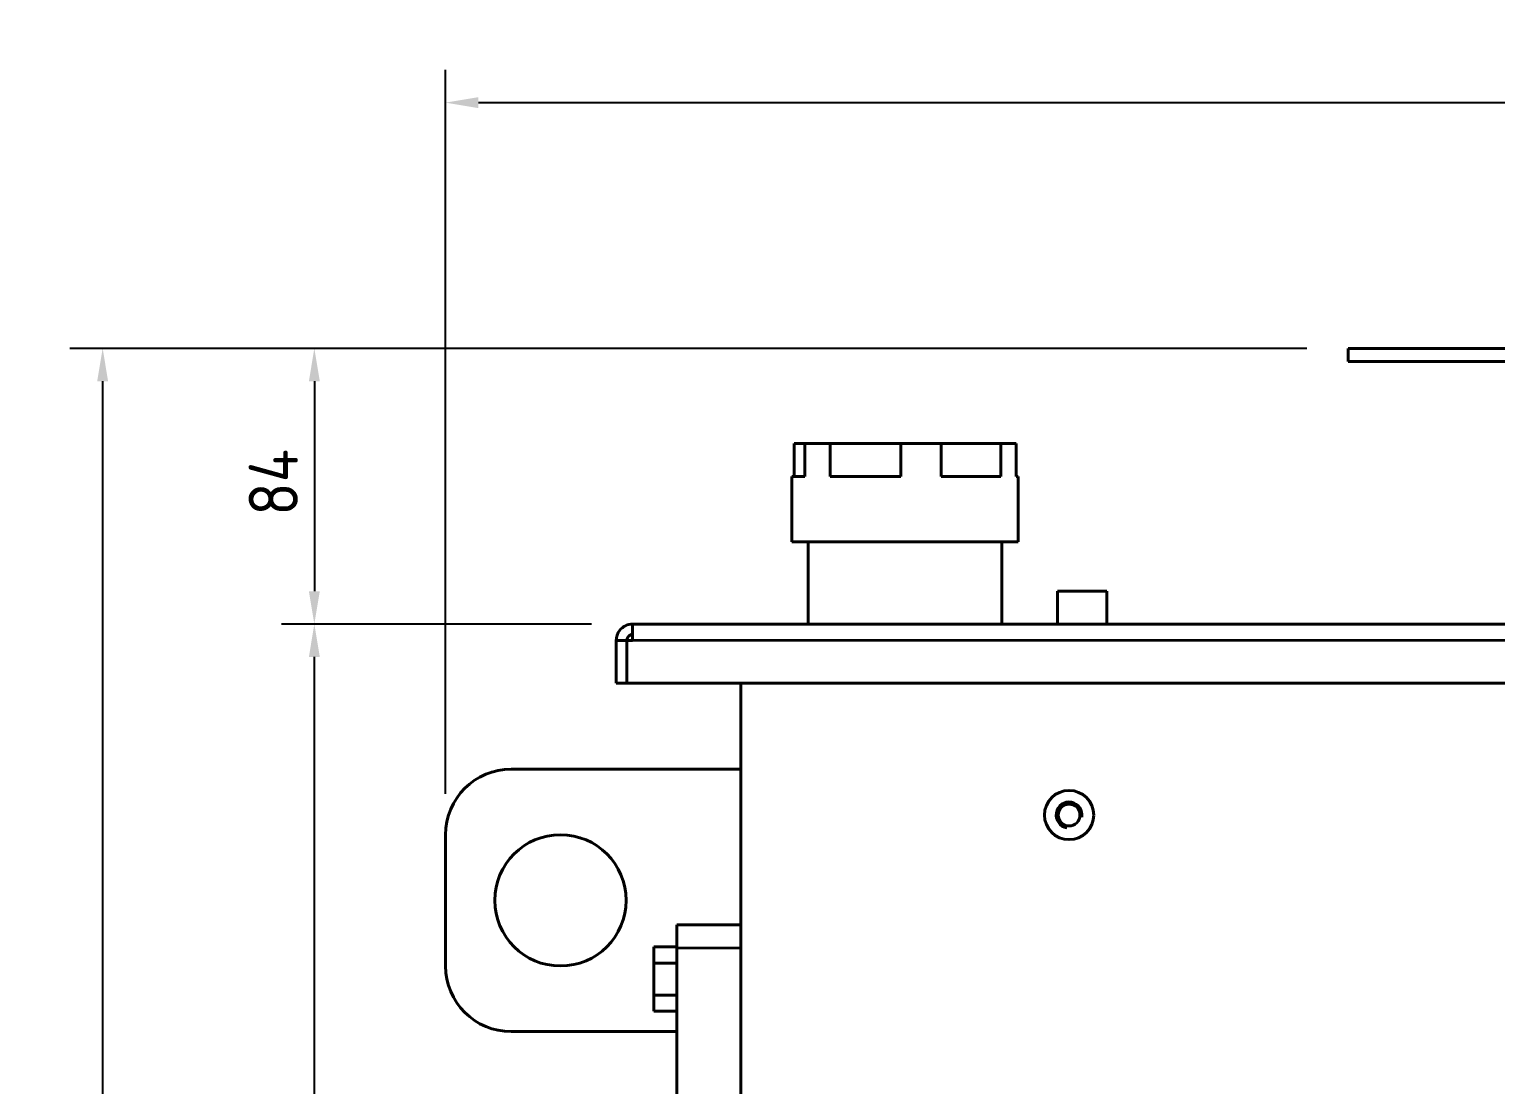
# Model space of a CAD drawing. Header units: millimetres. Extents: x 0 to 4205, y 0 to 2970.
# Drawn here: x 1167.3 to 1614.2, y 1429.3 to 1750.8 of the extents above; entities that cross this region are included whole.
import ezdxf

# ---------------------------------------------------------------- set-up
doc = ezdxf.new("R2010")
doc.units = ezdxf.units.MM
doc.header["$LTSCALE"] = 5
for name, color, linetype, lineweight in [('가시적인 것(ISO)', 3, 'Continuous', 40), ('가시적인 좁은 것(ISO)', 3, 'Continuous', 35), ('치수(ISO)', 2, 'Continuous', 25)]:
    doc.layers.add(name, color=color, linetype=linetype, lineweight=lineweight)
doc.styles.add('치수 텍스트_PSTEK_POSCO', font='isocp.shx')
doc.dimstyles.new('치수_PSTEK_POSCO', dxfattribs={"dimscale": 5, "dimtxt": 3, "dimasz": 2, "dimexe": 2, "dimexo": 2.5, "dimgap": 1, "dimtad": 1, "dimrnd": 1e-08, "dimdsep": 46, "dimtxsty": '치수 텍스트_PSTEK_POSCO', "dimcen": 0.09, "dimdle": 10, "dimclrd": 7, "dimclre": 7, "dimclrt": 2, "dimadec": 1, "dimazin": 2, "dimtfac": 1, "dimtmove": 0, "dimatfit": 3, "dimfxl": 0, "dimtolj": 1, "dimlwd": -1, "dimlwe": -1, "dimarcsym": 0})

# ---------------------------------------------------------------- blocks, each defined once
blk = doc.blocks.new('*D28')
at = {"layer": 'Defpoints', "color": 0, "transparency": 16777216}
for p in [(1254.2, 1569.62), (1351.2, 1569.62), (1354.2, 551.42)]:
    blk.add_point(p, dxfattribs=at)
at = {"layer": '치수(ISO)', "color": 7, "transparency": 16777216}
for p, q in [((1338.7, 1569.62), (1244.2, 1569.62)), ((1254.2, 561.42), (1254.2, 1559.62)), ((1341.7, 551.42), (1244.2, 551.42))]:
    blk.add_line(p, q, dxfattribs=at)
for points in [[(1252.54, 1559.62), (1255.87, 1559.62), (1254.2, 1569.62)], [(1252.54, 561.42), (1255.87, 561.42), (1254.2, 551.42)]]:
    blk.add_solid(points, dxfattribs=at)
at = {"layer": '치수(ISO)', "color": 2, "transparency": 16777216, "insert": (1241.7, 1036.82), "char_height": 15, "attachment_point": 4, "rotation": 90, "style": '치수 텍스트_PSTEK_POSCO'}
blk.add_mtext('\\A1;1018.2', dxfattribs=at)
blk = doc.blocks.new('*D29')
at = {"layer": 'Defpoints', "color": 0, "transparency": 16777216}
for p in [(1569.2, 1653.62), (1254.2, 1569.62), (1351.2, 1569.62)]:
    blk.add_point(p, dxfattribs=at)
at = {"layer": '치수(ISO)', "color": 7, "transparency": 16777216}
for p, q in [((1556.7, 1653.62), (1244.2, 1653.62)), ((1254.2, 1643.62), (1254.2, 1579.62)), ((1338.7, 1569.62), (1244.2, 1569.62))]:
    blk.add_line(p, q, dxfattribs=at)
for points in [[(1252.54, 1643.62), (1255.87, 1643.62), (1254.2, 1653.62)], [(1252.54, 1579.62), (1255.87, 1579.62), (1254.2, 1569.62)]]:
    blk.add_solid(points, dxfattribs=at)
at = {"layer": '치수(ISO)', "color": 2, "transparency": 16777216, "insert": (1241.7, 1602.62), "char_height": 15, "attachment_point": 4, "rotation": 90, "style": '치수 텍스트_PSTEK_POSCO'}
blk.add_mtext('\\A1;84', dxfattribs=at)
blk = doc.blocks.new('*D30')
at = {"layer": 'Defpoints', "color": 0, "transparency": 16777216}
for p in [(1569.2, 1653.62), (1189.69, 476.42), (1354.2, 476.42)]:
    blk.add_point(p, dxfattribs=at)
at = {"layer": '치수(ISO)', "color": 7, "transparency": 16777216}
for p, q in [((1556.7, 1653.62), (1179.69, 1653.62)), ((1189.69, 1643.62), (1189.69, 486.42)), ((1341.7, 476.42), (1179.69, 476.42))]:
    blk.add_line(p, q, dxfattribs=at)
for points in [[(1188.02, 1643.62), (1191.35, 1643.62), (1189.69, 1653.62)], [(1188.02, 486.42), (1191.35, 486.42), (1189.69, 476.42)]]:
    blk.add_solid(points, dxfattribs=at)
at = {"layer": '치수(ISO)', "color": 2, "transparency": 16777216, "insert": (1177.19, 1041.32), "char_height": 15, "attachment_point": 4, "rotation": 90, "style": '치수 텍스트_PSTEK_POSCO'}
blk.add_mtext('\\A1;1177.2', dxfattribs=at)
blk = doc.blocks.new('*D31')
at = {"layer": 'Defpoints', "color": 0, "transparency": 16777216}
for p in [(2154.2, 1728.5), (1294.2, 1505.42), (2154.2, 1460.42)]:
    blk.add_point(p, dxfattribs=at)
at = {"layer": '치수(ISO)', "color": 7, "transparency": 16777216}
for p, q in [((1294.2, 1517.92), (1294.2, 1738.5)), ((2154.2, 1472.92), (2154.2, 1738.5)), ((1304.2, 1728.5), (2144.2, 1728.5))]:
    blk.add_line(p, q, dxfattribs=at)
for points in [[(1304.2, 1730.17), (1304.2, 1726.83), (1294.2, 1728.5)], [(2144.2, 1730.17), (2144.2, 1726.83), (2154.2, 1728.5)]]:
    blk.add_solid(points, dxfattribs=at)
at = {"layer": '치수(ISO)', "color": 2, "transparency": 16777216, "insert": (1710.7, 1741), "char_height": 15, "attachment_point": 4, "style": '치수 텍스트_PSTEK_POSCO'}
blk.add_mtext('\\A1;860', dxfattribs=at)

msp = doc.modelspace()

# ---------------------------------------------------------------- linework, layer by layer
at = {"layer": '가시적인 것(ISO)'}
for p, q in [((1879.2036, 1653.6175), (1569.2036, 1653.6175)), ((1569.2036, 1649.6175), (1569.2036, 1653.6175)), ((1569.2036, 1649.6175), (1879.2036, 1649.6175)), ((1400.3745, 1624.6175), (1403.7115, 1624.6175)), ((1400.3745, 1614.6175), (1400.3745, 1624.6175)), ((1403.7115, 1624.6175), (1403.7115, 1614.6175)), ((1411.4256, 1624.6175), (1403.7115, 1624.6175)), ((1411.4256, 1624.6175), (1432.9347, 1624.6175)), ((1411.4256, 1614.6175), (1411.4256, 1624.6175)), ((1432.9347, 1624.6175), (1432.9347, 1614.6175)), ((1445.2548, 1624.6175), (1432.9347, 1624.6175)), ((1445.2548, 1624.6175), (1463.4268, 1624.6175)), ((1445.2548, 1614.6175), (1445.2548, 1624.6175)), ((1463.4268, 1624.6175), (1463.4268, 1614.6175)), ((1468.0328, 1624.6175), (1463.4268, 1624.6175)), ((1468.0328, 1614.6175), (1468.0328, 1624.6175)), ((1399.7036, 1614.6175), (1403.7115, 1614.6175)), ((1399.7036, 1594.6175), (1399.7036, 1614.6175)), ((1411.4256, 1614.6175), (1432.9347, 1614.6175)), ((1445.2548, 1614.6175), (1463.4268, 1614.6175)), ((1468.0328, 1614.6175), (1468.7036, 1614.6175)), ((1468.7036, 1594.6175), (1468.7036, 1614.6175)), ((1399.7036, 1594.6175), (1468.7036, 1594.6175)), ((1404.7036, 1569.6175), (1404.7036, 1594.6175)), ((1463.7036, 1569.6175), (1463.7036, 1594.6175)), ((1495.7036, 1579.6175), (1480.7036, 1579.6175)), ((1480.7036, 1569.6175), (1480.7036, 1579.6175)), ((1495.7036, 1569.6175), (1495.7036, 1579.6175)), ((1351.2036, 1569.6175), (2097.2036, 1569.6175)), ((1349.4036, 1564.6175), (1346.2036, 1564.6175)), ((1346.2036, 1564.6175), (1346.2036, 1551.6175)), ((1349.4036, 1551.6175), (1349.4036, 1564.6175)), ((1351.2036, 1564.6175), (1349.4743, 1564.6175)), ((1349.4743, 1564.6175), (1349.4743, 1551.6175)), ((1346.2036, 1551.6175), (1349.4036, 1551.6175)), ((1349.4743, 1551.6175), (2098.9329, 1551.6175)), ((1384.2036, 1393.7176), (1384.2036, 1551.6175)), ((1384.2036, 1525.4175), (1314.2036, 1525.4175)), ((1294.2036, 1465.4175), (1294.2036, 1505.4175)), ((1364.7036, 1470.9175), (1364.7036, 1477.9175)), ((1384.2036, 1477.9175), (1364.7036, 1477.9175)), ((1364.7036, 1471.2324), (1357.7036, 1471.2324)), ((1357.7036, 1466.3249), (1357.7036, 1471.2324)), ((1364.7036, 1386.6202), (1364.7036, 1470.9175)), ((1364.7036, 1466.3249), (1357.7036, 1466.3249)), ((1357.7036, 1456.51), (1357.7036, 1466.3249)), ((1364.7036, 1456.51), (1357.7036, 1456.51)), ((1357.7036, 1451.6025), (1357.7036, 1456.51)), ((1364.7036, 1451.6025), (1357.7036, 1451.6025)), ((1364.7036, 1445.4175), (1314.2036, 1445.4175))]:
    msp.add_line(p, q, dxfattribs=at)
for centre, radius in [((1484.2036, 1511.4175), 7.5), ((1484.2036, 1511.4175), 3.3235), ((1329.2036, 1485.4175), 20)]:
    msp.add_circle(centre, radius, dxfattribs=at)
for centre, start, end in [((1314.2036, 1505.4175), 90, 180), ((1314.2036, 1465.4175), 180, 270)]:
    msp.add_arc(centre, 20, start, end, dxfattribs=at)
for points, knots in [([(1351.2036, 1569.6175), (1349.6982, 1569.6175), (1348.2088, 1568.895), (1347.2768, 1567.7127), (1346.5881, 1566.8389), (1346.2036, 1565.73), (1346.2036, 1564.6175)], [0, 0, 0, 0, 0.57504459, 0.57504459, 0.57504459, 1, 1, 1, 1]), ([(1351.2036, 1569.6175), (1351.2036, 1569.3285), (1351.2036, 1568.895), (1351.2036, 1567.7127), (1351.2036, 1567.321), (1351.2036, 1566.8827), (1351.2036, 1566.4175)], [0, 0, 0, 0, 0.575044589, 0.575044589, 0.575044589, 0.76555338, 0.76555338, 0.76555338, 0.76555338]), ([(1349.4036, 1564.6175), (1349.4036, 1565.3171), (1349.8518, 1565.9966), (1350.4949, 1566.2721), (1350.7181, 1566.3677), (1350.9608, 1566.4175), (1351.2036, 1566.4175)], [-1, -1, -1, -1, -0.25762063, -0.25762063, -0.25762063, 0, 0, 0, 0])]:
    msp.add_open_spline(points, degree=3, knots=knots, dxfattribs=at)
msp.add_open_spline([(1351.2036, 1566.4175), (1351.2036, 1565.8449), (1351.2036, 1565.2312), (1351.2036, 1564.6175)], degree=3, dxfattribs=at)
at = {"layer": '가시적인 좁은 것(ISO)'}
for p, q in [((2097.2036, 1564.6175), (1351.2036, 1564.6175)), ((1364.7036, 1470.9175), (1384.2036, 1470.9175))]:
    msp.add_line(p, q, dxfattribs=at)
msp.add_arc((1484.2036, 1511.4175), 4, 350, 260, dxfattribs=at)

# ---------------------------------------------------------------- dimensions: what is measured, and where the dimension line sits
at = {"layer": '치수(ISO)', "color": 7}
for base, p1, p2, angle, picture, middle in [((2154.2036, 1728.4984), (1294.2036, 1505.4175), (2154.2036, 1460.4175), 180, '*D31', (1724.2036, 1728.4984)), ((1189.6879, 476.4175), (1569.2036, 1653.6175), (1354.2036, 476.4175), 270, '*D30', (1189.6879, 1065.0175)), ((1254.2036, 1569.6175), (1569.2036, 1653.6175), (1351.2036, 1569.6175), 270, '*D29', (1254.2036, 1611.6175)), ((1254.2036, 1569.6175), (1354.2036, 551.4175), (1351.2036, 1569.6175), 90, '*D28', (1254.2036, 1060.5175))]:
    dim = msp.add_linear_dim(base=base, p1=p1, p2=p2, angle=angle, dimstyle='치수_PSTEK_POSCO', override={"dimdec": 2, "dimtp": 0, "dimtm": 0, "dimtdec": 2, "dimtofl": 0, "dimatfit": 1}, dxfattribs=at)
    dim.commit()
    dim.dimension.update_dxf_attribs({"geometry": picture, "text_midpoint": middle, "dimtype": 160})

doc.saveas('drawing.dxf')
